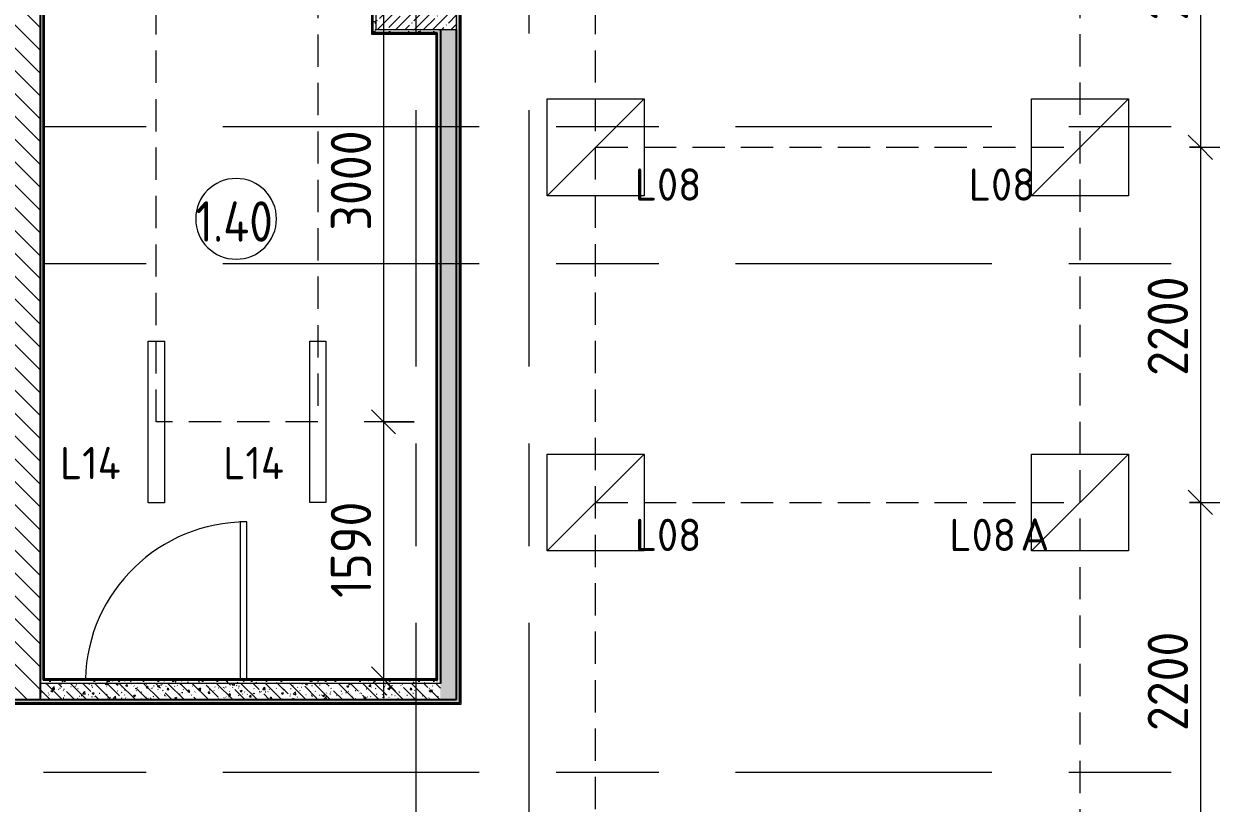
# Model space of a CAD drawing. Header units: millimetres. Extents: x 35802 to 233035, y -8553 to 29000.
# Drawn here: x 58030 to 65439, y 17959 to 22785 of the extents above; entities that cross this region are included whole.
import ezdxf

# ---------------------------------------------------------------- set-up
doc = ezdxf.new("R2010")
doc.units = ezdxf.units.MM
doc.linetypes.add('ADSK_Штрих_ш2 п1', pattern=[300, 200, -100])
doc.linetypes.add('Осевая', pattern=[3175, 635, -476.25, 1587.5, -476.25])
for name, color, linetype, lineweight in [('A-ANNO-DIMS', 7, 'Continuous', 9), ('A-ANNO-DIMS-100', 7, 'Continuous', 9), ('A-ANNO-NOTE', 7, 'Continuous', 9), ('A-AREA-IDEN', 7, 'Continuous', 9), ('A-DETL-1', 7, 'ADSK_Штрих_ш2 п1', 9), ('A-DOOR', 7, 'Continuous', 9), ('A-DOOR-1', 7, 'Continuous', 13), ('A-WALL', 7, 'Continuous', 9), ('E-LITE-EQPM-IDEN', 7, 'Continuous', 9), ('I-WALL', 7, 'Continuous', 9), ('S-COLS', 7, 'Continuous', 9), ('Оси-2', 7, 'Осевая', 9)]:
    doc.layers.add(name, color=color, linetype=linetype, lineweight=lineweight)
for name, color, linetype, lineweight, true_color in [('A-WALL-2', 7, 'Continuous', 25, 0x3c3c3c), ('A-WALL-FNSH-2', 7, 'Continuous', 13, 0x3c3c3c), ('G-ANNO-TEXT-1', 1, 'Continuous', 9, 0xff0000)]:
    doc.layers.add(name, color=color, linetype=linetype, lineweight=lineweight, true_color=true_color)
doc.styles.add('GOST Common', font='GOST_Common.ttf', dxfattribs={"height": 200})
doc.styles.add('GOST Common_1', font='GOST_Common.ttf', dxfattribs={"width": 0.9, "height": 250})
doc.styles.add('ISOCPEUR', font='isocpeur.ttf', dxfattribs={"width": 0.9, "height": 250})
doc.styles.add('ISOCPEUR_1', font='isocpeur.ttf', dxfattribs={"height": 200})
doc.dimstyles.new('ISO-2_5_0_9К_БОЛЬШОЙ', dxfattribs={"dimscale": 304.8, "dimtxt": 248.995294, "dimasz": 0.492126, "dimexe": 0.393701, "dimexo": 0.984252, "dimgap": 0, "dimtad": 1, "dimdec": 0, "dimrnd": 10, "dimzin": 0, "dimdsep": 46, "dimtxsty": 'ISOCPEUR', "dimblk1": 'OBLIQUE', "dimblk2": 'OBLIQUE', "dimsah": 1, "dimcen": 0.09, "dimdle": 0.393701, "dimazin": 0, "dimtfac": 1, "dimtdec": 4, "dimtix": 1, "dimtmove": 0, "dimatfit": 3, "dimfxl": 1, "dimtvp": 1, "dimtolj": 1, "dimtzin": 0, "dimarcsym": 2})
pattern_1 = [(135, (0, 0), (-70.71068, -70.71068), [])]
pattern_2 = [(135, (0, 0), (-75.43415, -75.43415), [106.68, -17.78, 3.556, -17.78]), (135, (0, 75.39), (-75.43415, -75.43415), []), (50, (0, 0), (127.52922, -11.15758), [13.335, -146.685]), (355, (0, 0), (-24.66966, 133.74002), [10.668, -117.348]), (100.451, (10.63, -0.93), (102.85973, 122.58178), [11.333, -124.663]), (46.184, (0, 35.56), (189.75516, -29.43036), [20.002, -220.027]), (96.636, (15.81, 33.1), (166.1822, 173.1996), [17, -186.995]), (351.184, (0, 35.56), (166.18393, 173.1976), [16.002, -176.022]), (21, (17.78, 26.67), (106.13027, -71.58603), [13.335, -146.685]), (326, (17.78, 26.67), (43.26188, 128.93175), [10.668, -117.348]), (71.451, (26.62, 20.7), (149.39198, 57.34505), [11.333, -124.663]), (37.5, (0, 0), (2.162228, 59.188357), [3.353, -112.573, 3.353, -115.773, -117.792]), (37.5, (0, 0), (2.162228, 59.188357), [-235.052, 3.353, -114.44]), (7.5, (0, 0), (46.77386, 70.12615), [3.353, -64.567, 3.353, -109.906, -44.894]), (7.5, (0, 0), (46.77386, 70.12615), [-181.178, 3.353, -41.542]), (327.5, (-39.65, 0), (94.91367, -4.010093), [3.353, -41.097, 3.353, -135.331, -184.023]), (327.5, (-39.65, 0), (94.91367, -4.010093), [-183.134, 3.353, -180.67]), (317.5, (-57.43, 0), (103.69057, 17.79882), [3.353, -54.432, 3.353, -88.748, -130.683]), (317.5, (-57.43, 0), (103.69057, 17.79882), [-149.885, 3.353, -127.33])]
pattern_3 = [(0, (0, 0), (121.92, 30.48), [10.058, -81.382, 10.058, -81.382, -487.68]), (0, (0, 0), (121.92, 30.48), [-182.88, 10.058, -172.822, 10.058, -81.382, -213.36]), (0, (0, 0), (121.92, 30.48), [-457.2, 10.058, -50.902, 10.058, -142.342]), (120, (45.72, 15.24), (-87.356454, 90.345817), [10.058, -81.382, 10.058, -81.382, -487.68]), (120, (45.72, 15.24), (-87.356454, 90.345817), [-182.88, 10.058, -172.822, 10.058, -81.382, -213.36]), (120, (45.72, 15.24), (-87.356454, 90.345817), [-457.2, 10.058, -50.902, 10.058, -142.342]), (240, (60.96, 76.2), (-34.563546, -120.825817), [10.058, -81.382, 10.058, -81.382, -487.68]), (240, (60.96, 76.2), (-34.563546, -120.825817), [-182.88, 10.058, -172.822, 10.058, -81.382, -213.36]), (240, (60.96, 76.2), (-34.563546, -120.825817), [-457.2, 10.058, -50.902, 10.058, -142.342])]

# ---------------------------------------------------------------- blocks, each defined once
blk = doc.blocks.new('110_Дверь_СКБ_1Ст_Внутренняя1 - Д-11 1100x2100h_кладовые _все__ коридор _между помещениями блока столовой__ моечные _все_-32089444-План расстановки осветительного оборудования 1 этажа в осях 12-23')
at = {"layer": 'A-DOOR'}
blk.add_arc((512.5, 50), 1000, 90, 178.39113, dxfattribs=at)
at = {"layer": 'A-DOOR-1'}
for p, q in [((512.5, 1050), (472.5, 1050)), ((472.5, 1050), (472.5, 78)), ((512.5, 78), (512.5, 1050))]:
    blk.add_line(p, q, dxfattribs=at)
blk = doc.blocks.new('BSC_Колонна _Прямоугольная - 500х500-V41-План расстановки осветительного оборудования 1 этажа в осях 12-23')
at = {"layer": 'S-COLS'}
h = blk.add_hatch(dxfattribs=at)
h.set_pattern_fill('FP_57', color=256, style=0, pattern_type=2)
h.set_pattern_definition([(45, (-60460, -23000), (-57.02463, 57.02463), []), (45, (-60402.975, -23000), (-57.02463, 57.02463), [100.806, -20.161, 3.353, -16.808])])
h.paths.add_polyline_path([(-250, -250), (250, -250), (250, 250), (-250, 250)])
for p, q in [((250, 250), (-250, 250)), ((-250, 250), (-250, -250)), ((250, -250), (250, 250)), ((-250, -250), (250, -250))]:
    blk.add_line(p, q, dxfattribs=at)
blk = doc.blocks.new('Марка_Помещения - Номер-25198446-План расстановки осветительного оборудования 1 этажа в осях 12-23')
at = {"layer": 'A-AREA-IDEN'}
for start, end in [(360, 180), (180, 360)]:
    blk.add_arc((0, 0), 2.5, start, end, dxfattribs=at)
blk = doc.blocks.new('DIMBLOCK74-План расстановки осветительного оборудования 1 этажа в осях 12-23')
at = {"layer": 'A-ANNO-DIMS-100'}
for p, q in [((65317, 24341), (65317, 22021)), ((65249.3, 24221), (65437, 24221)), ((65317, 24221), (65249.3, 24221)), ((65249.3, 22021), (65437, 22021)), ((65317, 22021), (65249.3, 22021))]:
    blk.add_line(p, q, dxfattribs=at)
at = {"layer": 'A-ANNO-DIMS-100', "lineweight": 20}
for p, q in [((65317, 24221), (65242, 24296)), ((65317, 24221), (65392, 24146)), ((65317, 22021), (65242, 22096)), ((65317, 22021), (65392, 21946))]:
    blk.add_line(p, q, dxfattribs=at)
at = {"layer": 'A-ANNO-DIMS-100', "color": 0, "insert": (64990.4, 22805), "char_height": 250, "width": 758.478, "attachment_point": 1, "rotation": 90, "line_spacing_factor": 1.149209, "style": 'ISOCPEUR'}
blk.add_mtext('2200', dxfattribs=at)
blk = doc.blocks.new('_Oblique')
at = {"color": 0, "linetype": 'ByBlock', "lineweight": -2}
blk.add_line((-0.5, -0.5), (0.5, 0.5), dxfattribs=at)
blk = doc.blocks.new('DIMBLOCK75-План расстановки осветительного оборудования 1 этажа в осях 12-23')
at = {"layer": 'A-ANNO-DIMS-100', "lineweight": 20}
for p, q in [((65317, 22021), (65242, 22096)), ((65317, 22021), (65392, 21946)), ((65317, 19821), (65242, 19896)), ((65317, 19821), (65392, 19746))]:
    blk.add_line(p, q, dxfattribs=at)
at = {"layer": 'A-ANNO-DIMS-100'}
for p, q in [((65249.3, 22021), (65437, 22021)), ((65317, 22021), (65249.3, 22021)), ((65317, 22021), (65317, 19821)), ((65249.3, 19821), (65437, 19821)), ((65317, 19821), (65249.3, 19821))]:
    blk.add_line(p, q, dxfattribs=at)
at = {"layer": 'A-ANNO-DIMS-100', "color": 0, "insert": (64990.4, 20605), "char_height": 250, "width": 758.478, "attachment_point": 1, "rotation": 90, "line_spacing_factor": 1.149209, "style": 'ISOCPEUR'}
blk.add_mtext('2200', dxfattribs=at)
blk = doc.blocks.new('DIMBLOCK76-План расстановки осветительного оборудования 1 этажа в осях 12-23')
at = {"layer": 'A-ANNO-DIMS-100', "lineweight": 20}
for p, q in [((65317, 19821), (65242, 19896)), ((65317, 19821), (65392, 19746)), ((65317, 17621), (65242, 17696)), ((65317, 17621), (65392, 17546))]:
    blk.add_line(p, q, dxfattribs=at)
at = {"layer": 'A-ANNO-DIMS-100'}
for p, q in [((65249.3, 19821), (65437, 19821)), ((65317, 19821), (65249.3, 19821)), ((65317, 19821), (65317, 17621)), ((65249.3, 17621), (65437, 17621)), ((65317, 17621), (65249.3, 17621))]:
    blk.add_line(p, q, dxfattribs=at)
at = {"layer": 'A-ANNO-DIMS-100', "color": 0, "insert": (64990.4, 18405), "char_height": 250, "width": 758.478, "attachment_point": 1, "rotation": 90, "line_spacing_factor": 1.149209, "style": 'ISOCPEUR'}
blk.add_mtext('2200', dxfattribs=at)
blk = doc.blocks.new('DIMBLOCK83-План расстановки осветительного оборудования 1 этажа в осях 12-23')
at = {"layer": 'A-ANNO-DIMS-100'}
for p, q in [((60257.3, 23440.5), (60257.3, 20320.5)), ((60448.5, 23320.5), (60137.3, 23320.5)), ((60257.3, 23320.5), (60448.5, 23320.5)), ((60447.5, 20320.5), (60137.3, 20320.5)), ((60257.3, 20320.5), (60447.5, 20320.5))]:
    blk.add_line(p, q, dxfattribs=at)
at = {"layer": 'A-ANNO-DIMS-100', "lineweight": 20}
for p, q in [((60257.3, 23320.5), (60182.3, 23395.5)), ((60257.3, 23320.5), (60332.3, 23245.5)), ((60257.3, 20320.5), (60182.3, 20395.5)), ((60257.3, 20320.5), (60332.3, 20245.5))]:
    blk.add_line(p, q, dxfattribs=at)
at = {"layer": 'A-ANNO-DIMS-100', "color": 0, "insert": (59930.7, 21504.5), "char_height": 250, "width": 758.478, "attachment_point": 1, "rotation": 90, "line_spacing_factor": 1.149209, "style": 'ISOCPEUR'}
blk.add_mtext('3000', dxfattribs=at)
blk = doc.blocks.new('DIMBLOCK84-План расстановки осветительного оборудования 1 этажа в осях 12-23')
at = {"layer": 'A-ANNO-DIMS-100', "lineweight": 20}
for p, q in [((60257.3, 20320.5), (60182.3, 20395.5)), ((60257.3, 20320.5), (60332.3, 20245.5)), ((60257.3, 18728), (60182.3, 18803)), ((60257.3, 18728), (60332.3, 18653))]:
    blk.add_line(p, q, dxfattribs=at)
at = {"layer": 'A-ANNO-DIMS-100'}
for p, q in [((60447.5, 20320.5), (60137.3, 20320.5)), ((60257.3, 20320.5), (60257.3, 18608)), ((60257.3, 20320.5), (60447.5, 20320.5)), ((60063.3, 18728), (60377.3, 18728)), ((60257.3, 18728), (60063.3, 18728))]:
    blk.add_line(p, q, dxfattribs=at)
at = {"layer": 'A-ANNO-DIMS-100', "color": 0, "insert": (59930.7, 19229.8), "char_height": 250, "width": 706.764, "attachment_point": 1, "rotation": 90, "line_spacing_factor": 1.149209, "style": 'ISOCPEUR'}
blk.add_mtext('1590', dxfattribs=at)

msp = doc.modelspace()

# ---------------------------------------------------------------- hatches: boundary and pattern name
at = {"layer": 'I-WALL'}
h = msp.add_hatch(dxfattribs=at)
h.set_pattern_fill('FP_21', color=256, style=0, pattern_type=2)
h.set_pattern_definition(pattern_2)
h.paths.add_polyline_path([(60710, 18600), (60710, 22750), (60610, 22750), (60610, 18600)])
h.paths.add_polyline_path([(60710, 23250), (60710, 24950), (60610, 24950), (60610, 23250), (60682.8, 23250)])
h = msp.add_hatch(dxfattribs=at)
h.set_pattern_fill('FP_20', color=256, style=0, pattern_type=2)
h.set_pattern_definition(pattern_1)
h.paths.add_polyline_path([(58130, 20720), (58130, 24890), (57930, 24890), (57930, 20720)])
h = msp.add_hatch(dxfattribs=at)
h.set_pattern_fill('FP_67', color=256, style=0, pattern_type=2)
h.set_pattern_definition(pattern_3)
h.paths.add_polyline_path([(58130, 18720), (58150, 18720), (58150, 24810), (58130, 24810), (58130, 19329.5)])
h = msp.add_hatch(dxfattribs=at)
h.set_pattern_fill('FP_67', color=256, style=0, pattern_type=2)
h.set_pattern_definition(pattern_3)
h.paths.add_polyline_path([(60710, 18600), (60730, 18600), (60730, 24760), (60710, 24760), (60710, 19329.5)])
h = msp.add_hatch(dxfattribs=at)
h.set_pattern_fill('FP_67', color=256, style=0, pattern_type=2)
h.set_pattern_definition(pattern_3)
h.paths.add_polyline_path([(60190, 22750), (60210, 22750), (60210, 23270), (60190, 23270), (60190, 23250)])
h = msp.add_hatch(dxfattribs=at)
h.set_pattern_fill('FP_67', color=256, style=0, pattern_type=2)
h.set_pattern_definition(pattern_3)
h.paths.add_polyline_path([(60582, 22730), (60590, 22730), (60590, 22750), (60190, 22750), (60190, 22730), (60210, 22730)])
h = msp.add_hatch(dxfattribs=at)
h.set_pattern_fill('FP_67', color=256, style=0, pattern_type=2)
h.set_pattern_definition(pattern_3)
h.paths.add_polyline_path([(60590, 18720), (60610, 18720), (60610, 22750), (60590, 22750), (60590, 18728)])
h = msp.add_hatch(dxfattribs=at)
h.set_pattern_fill('FP_20', color=256, style=0, pattern_type=2)
h.set_pattern_definition(pattern_1)
h.paths.add_polyline_path([(57930, 20520), (58130, 20520), (58130, 20720), (51600, 20720), (51600, 20520), (57145.9, 20520)])
h = msp.add_hatch(dxfattribs=at)
h.set_pattern_fill('FP_20', color=256, style=0, pattern_type=2)
h.set_pattern_definition(pattern_1)
h.paths.add_polyline_path([(58130, 18600), (58130, 20520), (57930, 20520), (57930, 18600)])
h = msp.add_hatch(dxfattribs=at)
h.set_pattern_fill('FP_67', color=256, style=0, pattern_type=2)
h.set_pattern_definition(pattern_3)
h.paths.add_polyline_path([(60610, 18700), (60610, 18720), (58130, 18720), (58130, 18700), (60047.9, 18700)])
h = msp.add_hatch(dxfattribs=at)
h.set_pattern_fill('FP_21', color=256, style=0, pattern_type=2)
h.set_pattern_definition(pattern_2)
h.paths.add_polyline_path([(60610, 18600), (60610, 18700), (58130, 18700), (58130, 18600), (60047.9, 18600)])
h = msp.add_hatch(dxfattribs=at)
h.set_pattern_fill('FP_67', color=256, style=0, pattern_type=2)
h.set_pattern_definition(pattern_3)
h.paths.add_polyline_path([(60047.9, 18580), (60730, 18580), (60730, 18600), (57550, 18600), (57550, 18580), (58596.9, 18580)])

# ---------------------------------------------------------------- linework, layer by layer
at = {"layer": 'A-ANNO-NOTE'}
for p, q in [((61271, 22321), (61871, 22321)), ((61271, 21721), (61271, 22321)), ((61871, 22321), (61271, 21721)), ((61871, 22321), (61871, 21721)), ((64271, 22321), (64871, 22321)), ((64271, 21721), (64271, 22321)), ((64871, 22321), (64271, 21721)), ((64871, 22321), (64871, 21721)), ((61871, 21721), (61271, 21721)), ((64871, 21721), (64271, 21721)), ((58800, 19819.5), (58800, 20819.5)), ((58800, 20819.5), (58900, 20819.5)), ((58900, 20819.5), (58900, 19819.5)), ((59800, 19820.5), (59800, 20820.5)), ((59800, 20820.5), (59900, 20820.5)), ((59900, 20820.5), (59900, 19820.5)), ((61271, 20121), (61871, 20121)), ((61271, 19521), (61271, 20121)), ((61871, 20121), (61271, 19521)), ((61871, 20121), (61871, 19521)), ((64271, 20121), (64871, 20121)), ((64271, 19521), (64271, 20121)), ((64871, 20121), (64271, 19521)), ((64871, 20121), (64871, 19521)), ((58900, 19819.5), (58800, 19819.5)), ((59900, 19820.5), (59800, 19820.5)), ((61871, 19521), (61271, 19521)), ((64871, 19521), (64271, 19521))]:
    msp.add_line(p, q, dxfattribs=at)
at = {"layer": 'A-DETL-1'}
for p, q in [((61571, 12821), (61571, 24221)), ((64571, 24221), (64571, 12821)), ((58850, 20319.5), (58850, 23319.5)), ((59851, 23319.5), (59851, 20319.5)), ((61571, 22021), (64571, 22021)), ((59851, 20319.5), (58850, 20319.5)), ((61571, 19821), (64571, 19821))]:
    msp.add_line(p, q, dxfattribs=at)
at = {"layer": 'A-WALL'}
msp.add_line((60610, 18700), (58130, 18700), dxfattribs=at)
at = {"layer": 'A-WALL-2'}
for p, q in [((58130, 24890), (58130, 18600)), ((58150, 24810), (58150, 18720)), ((60730, 18580), (60730, 24760)), ((60190, 23270), (60190, 22730)), ((60610, 22750), (60610, 18700)), ((60710, 18600), (60710, 22750)), ((60590, 22730), (60190, 22730)), ((60590, 18720), (60590, 22730)), ((60590, 18720), (58150, 18720)), ((57550, 18600), (60710, 18600)), ((57570, 18580), (60730, 18580))]:
    msp.add_line(p, q, dxfattribs=at)
at = {"layer": 'A-WALL-FNSH-2'}
for p, q in [((58158, 18728), (58158, 24809)), ((60738, 18572), (60738, 24752)), ((60182, 23278), (60182, 22722)), ((60182, 22722), (60582, 22722)), ((60582, 22722), (60582, 18728)), ((60582, 18728), (58158, 18728)), ((57570, 18572), (60738, 18572))]:
    msp.add_line(p, q, dxfattribs=at)
at = {"layer": 'Оси-2'}
for p, q in [((60460, 501), (60460, 24898.1)), ((61160, 501), (61160, 24898.1)), ((39101.6, 22150), (82250, 22150)), ((39101.6, 21300), (82250, 21300)), ((39101.6, 18150), (82250, 18150))]:
    msp.add_line(p, q, dxfattribs=at)

# ---------------------------------------------------------------- block references
at = {"layer": 'A-AREA-IDEN', "xscale": 99.99999999999993, "yscale": 99.99999999999993, "zscale": 99.99999999999993}
msp.add_blockref('Марка_Помещения - Номер-25198446-План расстановки осветительного оборудования 1 этажа в осях 12-23', (59344.4, 21577.5), dxfattribs=at)
at = {"layer": 'A-DOOR'}
msp.add_blockref('110_Дверь_СКБ_1Ст_Внутренняя1 - Д-11 1100x2100h_кладовые _все__ коридор _между помещениями блока столовой__ моечные _все_-32089444-План расстановки осветительного оборудования 1 этажа в осях 12-23', (58897.5, 18650), dxfattribs=at)
at = {"layer": 'S-COLS'}
msp.add_blockref('BSC_Колонна _Прямоугольная - 500х500-V41-План расстановки осветительного оборудования 1 этажа в осях 12-23', (60460, 23000), dxfattribs=at)

# ---------------------------------------------------------------- texts
at = {"layer": 'A-AREA-IDEN', "insert": (59093.5, 21686.1), "char_height": 250, "width": 627.721, "attachment_point": 1, "style": 'GOST Common_1'}
msp.add_mtext('1.40', dxfattribs=at)
at = {"layer": 'E-LITE-EQPM-IDEN', "char_height": 200, "attachment_point": 1, "style": 'GOST Common'}
for s, insert, width in [('L08', (61814, 21890), 529.114), ('L08', (63882.8, 21890), 529.114), ('L14', (58253.6, 20165), 497.046), ('L14', (59264.8, 20165), 497.046), ('L08', (61814, 19720), 529.114), ('L08', (63762.8, 19720), 529.114)]:
    msp.add_mtext(s, dxfattribs=dict(at, insert=insert, width=width))
at = {"layer": 'G-ANNO-TEXT-1', "insert": (64201.5, 19723.1), "char_height": 200, "width": 224.472, "attachment_point": 1, "style": 'ISOCPEUR_1'}
msp.add_mtext('\\fISOCPEUR|b0|i0|c204|p34|;А', dxfattribs=at)

# ---------------------------------------------------------------- dimensions: what is measured, and where the dimension line sits
at = {"layer": 'A-ANNO-DIMS'}
for base, p1, p2, override, picture, middle in [((65317, 22021), (64949.3, 24221), (64949.3, 22021), {"dimpost": '<>', "dimfxl": 2200}, 'DIMBLOCK74-План расстановки осветительного оборудования 1 этажа в осях 12-23', (65192, 23121)), ((60257.3, 20320.5), (60148.5, 23320.5), (60147.5, 20320.5), {"dimpost": '<>', "dimfxl": 3000.000167}, 'DIMBLOCK83-План расстановки осветительного оборудования 1 этажа в осях 12-23', (60132.3, 21820.5)), ((65317, 19821), (64949.3, 22021), (64949.3, 19821), {"dimpost": '<>', "dimfxl": 2200}, 'DIMBLOCK75-План расстановки осветительного оборудования 1 этажа в осях 12-23', (65192, 20921)), ((60257.2697983, 18727.9999837), (60147.4999987, 20320.4999837), (60363.3358155, 18727.9999837), {"dimpost": '<>', "dimfxl": 1607.059846}, 'DIMBLOCK84-План расстановки осветительного оборудования 1 этажа в осях 12-23', (60132.2697983, 19524.2499837)), ((65317, 17621), (64949.3, 19821), (64949.3, 17621), {"dimpost": '<>', "dimfxl": 2200}, 'DIMBLOCK76-План расстановки осветительного оборудования 1 этажа в осях 12-23', (65192, 18721))]:
    dim = msp.add_linear_dim(base=base, p1=p1, p2=p2, angle=90, dimstyle='ISO-2_5_0_9К_БОЛЬШОЙ', override=override, dxfattribs=at)
    dim.commit()
    dim.dimension.update_dxf_attribs({"geometry": picture, "text_midpoint": middle})

doc.saveas('drawing.dxf')
